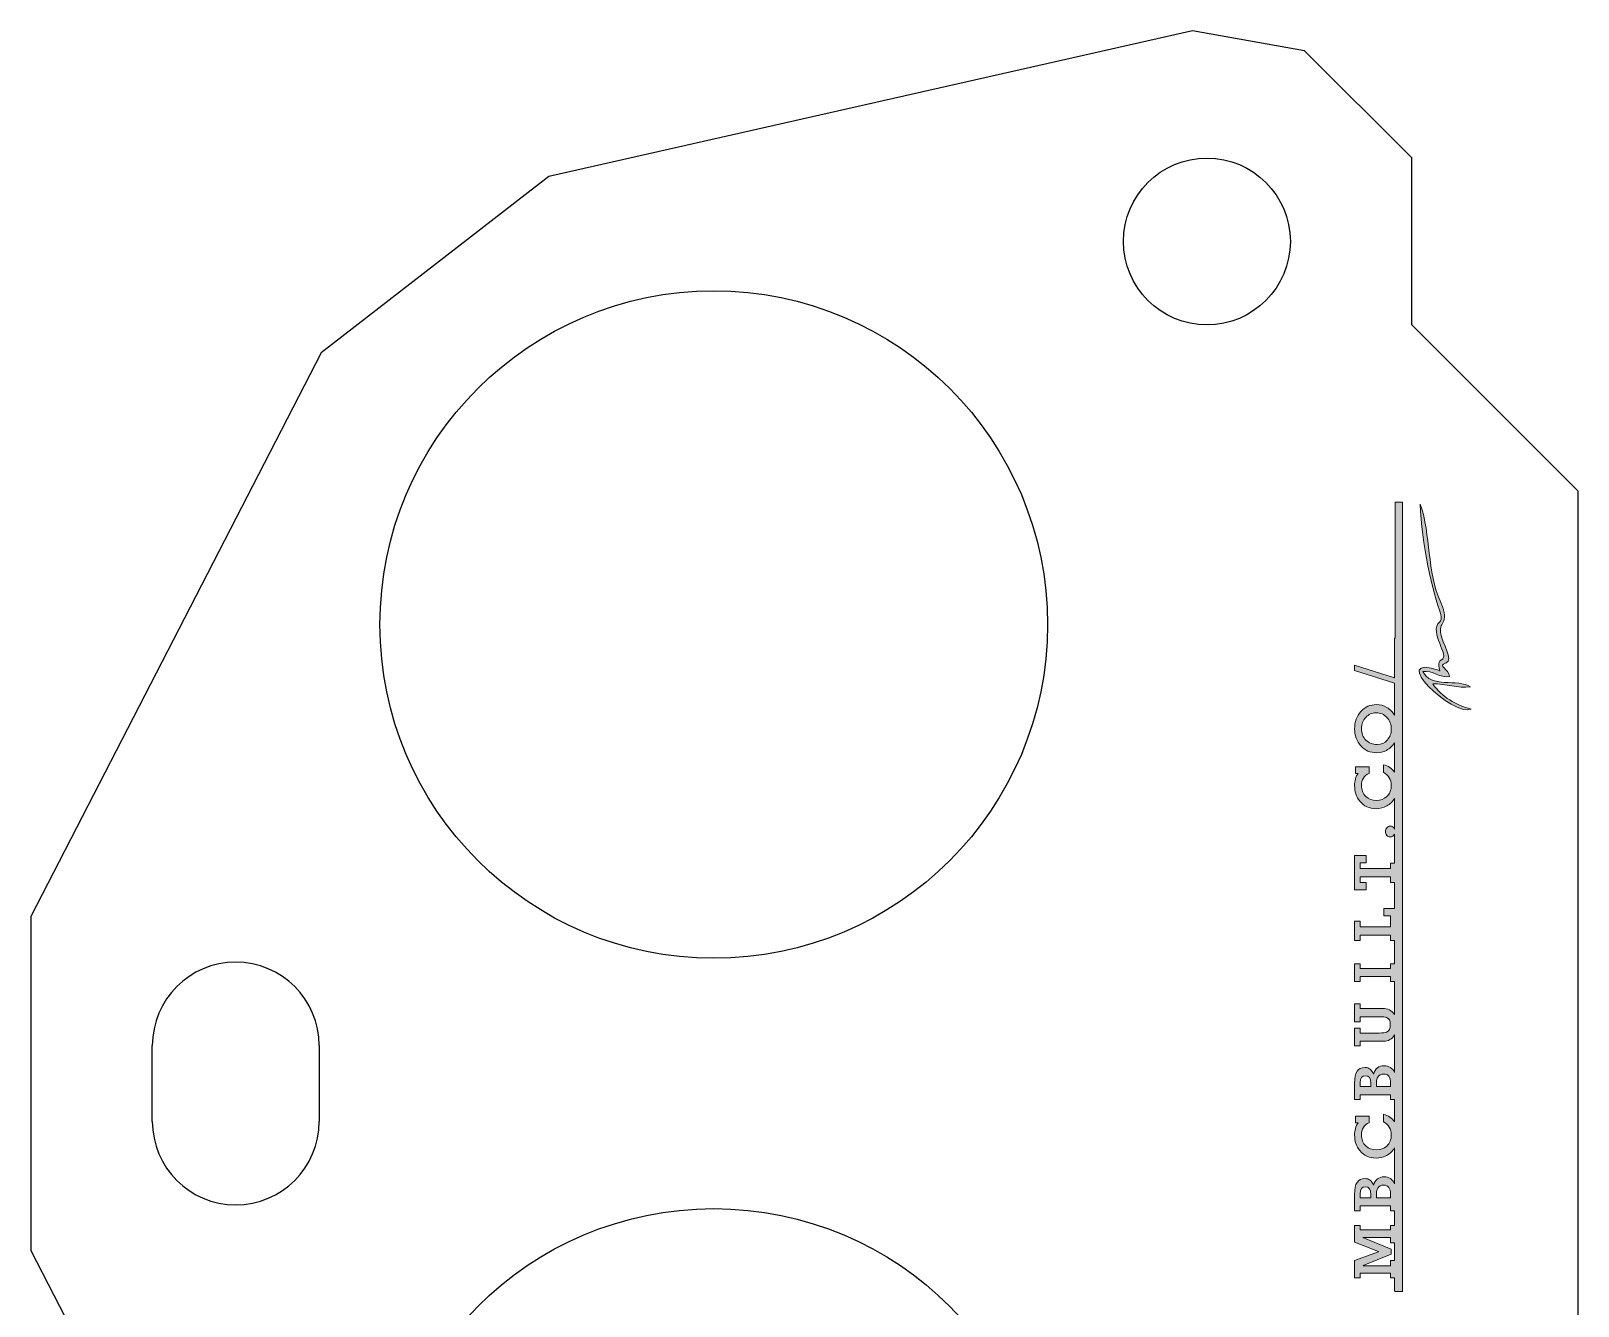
# Model space of a CAD drawing. Extents: x 1.03 to 5.04, y 10.78 to 16.24.
# Drawn here: x 1.025 to 5.039, y 12.935 to 16.244 of the extents above; entities that cross this region are included whole.
import ezdxf

# ---------------------------------------------------------------- set-up
doc = ezdxf.new("R2010")
doc.units = 0
doc.header["$LTSCALE"] = 1.21
doc.header["$MEASUREMENT"] = 0
doc.layers.add('02___PRT_ALL_AXES', color=7, linetype='CONTINUOUS')
doc.layers.add('Layer 1', color=7, linetype='CONTINUOUS', lineweight=0)

msp = doc.modelspace()

# ---------------------------------------------------------------- hatches: boundary and pattern name
at = {"layer": 'Layer 1', "true_color": 0x000000, "transparency": 33554687}
h = msp.add_hatch(color=18, dxfattribs=at)
h.dxf.hatch_style = 2
edge = h.paths.add_edge_path()
edge.add_spline(control_points=[(4.4813, 13.0398), (4.4813, 13.0398), (4.4813, 13.0401), (4.4813, 13.0401), (4.4813, 13.0401), (4.5543, 13.07), (4.5543, 13.07), (4.5543, 13.07), (4.5543, 13.0832), (4.5543, 13.0832), (4.5543, 13.0832), (4.4811, 13.1127), (4.4811, 13.1127), (4.4811, 13.1127), (4.4811, 13.1131), (4.4811, 13.1131), (4.4811, 13.1131), (4.5529, 13.1131), (4.5529, 13.1131), (4.5529, 13.1131), (4.5529, 13.0996), (4.5529, 13.0996), (4.5529, 13.0996), (4.5631, 13.0996), (4.5631, 13.0996), (4.5631, 13.0996), (4.5631, 13.0531), (4.5631, 13.0531), (4.5631, 13.0531), (4.5529, 13.0531), (4.5529, 13.0531), (4.5529, 13.0531), (4.5529, 13.0398), (4.5529, 13.0398), (4.5529, 13.0398), (4.4813, 13.0398), (4.4813, 13.0398)], knot_values=[0, 0, 0, 0, 1, 1, 1, 2, 2, 2, 3, 3, 3, 4, 4, 4, 5, 5, 5, 6, 6, 6, 7, 7, 7, 8, 8, 8, 9, 9, 9, 10, 10, 10, 11, 11, 11, 12, 12, 12, 12], degree=3, periodic=0)
edge = h.paths.add_edge_path()
edge.add_spline(control_points=[(4.5163, 13.2164), (4.5163, 13.2164), (4.5163, 13.229), (4.5163, 13.229), (4.5163, 13.2332), (4.5173, 13.2371), (4.5194, 13.2407), (4.5226, 13.2462), (4.5278, 13.249), (4.5349, 13.249), (4.5469, 13.249), (4.5529, 13.2411), (4.5529, 13.2253), (4.5529, 13.2253), (4.5529, 13.2164), (4.5529, 13.2164), (4.5529, 13.2164), (4.5163, 13.2164), (4.5163, 13.2164)], knot_values=[0, 0, 0, 0, 1, 1, 1, 2, 2, 2, 3, 3, 3, 4, 4, 4, 5, 5, 5, 6, 6, 6, 6], degree=3, periodic=0)
edge = h.paths.add_edge_path()
edge.add_spline(control_points=[(4.4737, 13.2164), (4.4737, 13.2164), (4.4737, 13.2268), (4.4737, 13.2268), (4.4737, 13.2386), (4.4782, 13.2446), (4.4871, 13.2446), (4.4967, 13.2446), (4.5016, 13.238), (4.5016, 13.225), (4.5016, 13.225), (4.5016, 13.2164), (4.5016, 13.2164), (4.5016, 13.2164), (4.4737, 13.2164), (4.4737, 13.2164)], knot_values=[0, 0, 0, 0, 1, 1, 1, 2, 2, 2, 3, 3, 3, 4, 4, 4, 5, 5, 5, 5], degree=3, periodic=0)
edge = h.paths.add_edge_path()
edge.add_spline(control_points=[(4.5163, 13.5047), (4.5163, 13.5047), (4.5163, 13.5173), (4.5163, 13.5173), (4.5163, 13.5216), (4.5173, 13.5255), (4.5194, 13.5291), (4.5226, 13.5346), (4.5278, 13.5373), (4.5349, 13.5373), (4.5469, 13.5373), (4.5529, 13.5294), (4.5529, 13.5136), (4.5529, 13.5136), (4.5529, 13.5047), (4.5529, 13.5047), (4.5529, 13.5047), (4.5163, 13.5047), (4.5163, 13.5047)], knot_values=[0, 0, 0, 0, 1, 1, 1, 2, 2, 2, 3, 3, 3, 4, 4, 4, 5, 5, 5, 6, 6, 6, 6], degree=3, periodic=0)
edge = h.paths.add_edge_path()
edge.add_spline(control_points=[(4.4737, 13.5047), (4.4737, 13.5047), (4.4737, 13.5151), (4.4737, 13.5151), (4.4737, 13.527), (4.4782, 13.5329), (4.4871, 13.5329), (4.4967, 13.5329), (4.5016, 13.5264), (4.5016, 13.5133), (4.5016, 13.5133), (4.5016, 13.5047), (4.5016, 13.5047), (4.5016, 13.5047), (4.4737, 13.5047), (4.4737, 13.5047)], knot_values=[0, 0, 0, 0, 1, 1, 1, 2, 2, 2, 3, 3, 3, 4, 4, 4, 5, 5, 5, 5], degree=3, periodic=0)
edge = h.paths.add_edge_path()
edge.add_spline(control_points=[(4.5182, 14.3923), (4.5064, 14.3923), (4.4967, 14.3961), (4.4889, 14.4036), (4.4812, 14.4111), (4.4773, 14.4213), (4.4773, 14.4341), (4.4773, 14.4455), (4.481, 14.455), (4.4884, 14.4628), (4.4958, 14.4706), (4.5048, 14.4746), (4.5154, 14.4746), (4.5265, 14.4746), (4.5359, 14.4706), (4.5434, 14.4626), (4.5509, 14.4545), (4.5546, 14.4444), (4.5546, 14.4322), (4.5546, 14.4211), (4.5511, 14.4117), (4.544, 14.4039), (4.537, 14.3962), (4.5284, 14.3923), (4.5182, 14.3923)], knot_values=[0, 0, 0, 0, 1, 1, 1, 2, 2, 2, 3, 3, 3, 4, 4, 4, 5, 5, 5, 6, 6, 6, 7, 7, 7, 8, 8, 8, 8], degree=3, periodic=0)
edge = h.paths.add_edge_path()
edge.add_spline(control_points=[(4.5648, 14.6684), (4.5648, 14.6684), (4.5631, 14.6684), (4.5631, 14.6684), (4.5631, 14.6684), (4.5631, 14.5655), (4.5631, 14.5655), (4.5631, 14.5655), (4.4594, 14.5981), (4.4594, 14.5981), (4.4594, 14.5981), (4.4594, 14.5846), (4.4594, 14.5846), (4.4594, 14.5846), (4.5631, 14.552), (4.5631, 14.552), (4.5631, 14.552), (4.5631, 14.536), (4.5631, 14.536), (4.5631, 14.536), (4.5631, 14.4682), (4.5631, 14.4682), (4.558, 14.4767), (4.5514, 14.4834), (4.5431, 14.4885), (4.5349, 14.4935), (4.5259, 14.496), (4.5161, 14.496), (4.5003, 14.496), (4.4869, 14.49), (4.4759, 14.478), (4.4649, 14.466), (4.4594, 14.4511), (4.4594, 14.4334), (4.4594, 14.4156), (4.4649, 14.4007), (4.4759, 14.3888), (4.4869, 14.3769), (4.5003, 14.371), (4.5161, 14.371), (4.5252, 14.371), (4.5338, 14.3731), (4.5419, 14.3772), (4.5508, 14.3818), (4.5578, 14.3884), (4.5631, 14.3969), (4.5631, 14.3969), (4.5631, 14.3859), (4.5631, 14.3859), (4.5631, 14.3859), (4.5631, 14.3308), (4.5631, 14.3308), (4.5631, 14.3308), (4.5631, 14.3203), (4.5631, 14.3203), (4.5565, 14.3301), (4.5468, 14.3367), (4.5342, 14.34), (4.5342, 14.34), (4.5342, 14.3203), (4.5342, 14.3203), (4.5478, 14.3128), (4.5546, 14.3015), (4.5546, 14.2864), (4.5546, 14.2742), (4.5508, 14.2645), (4.5431, 14.2573), (4.5359, 14.2506), (4.5268, 14.2473), (4.516, 14.2473), (4.5051, 14.2473), (4.4961, 14.2507), (4.4888, 14.2575), (4.4811, 14.2648), (4.4773, 14.2744), (4.4773, 14.2864), (4.4773, 14.2931), (4.479, 14.2994), (4.4823, 14.3052), (4.486, 14.3117), (4.4908, 14.3158), (4.4968, 14.3173), (4.4968, 14.3173), (4.4968, 14.3347), (4.4968, 14.3347), (4.4968, 14.3347), (4.4619, 14.3347), (4.4619, 14.3347), (4.4619, 14.3347), (4.4619, 14.3173), (4.4619, 14.3173), (4.4619, 14.3173), (4.4687, 14.3173), (4.4687, 14.3173), (4.4657, 14.314), (4.4634, 14.3091), (4.4616, 14.3027), (4.4601, 14.2971), (4.4594, 14.2917), (4.4594, 14.2862), (4.4594, 14.2704), (4.4639, 14.2568), (4.473, 14.2453), (4.4835, 14.2324), (4.4976, 14.2259), (4.5154, 14.2259), (4.5253, 14.2259), (4.5345, 14.2283), (4.5429, 14.233), (4.5512, 14.2376), (4.5579, 14.2441), (4.5631, 14.2524), (4.5631, 14.2524), (4.5631, 14.1807), (4.5631, 14.1807), (4.5631, 14.1807), (4.5631, 14.173), (4.5631, 14.173), (4.5607, 14.1781), (4.557, 14.1806), (4.552, 14.1806), (4.5484, 14.1806), (4.5454, 14.1792), (4.5429, 14.1764), (4.5405, 14.1737), (4.5392, 14.1704), (4.5392, 14.1665), (4.5392, 14.1626), (4.5405, 14.1594), (4.5429, 14.1566), (4.5454, 14.1539), (4.5484, 14.1526), (4.552, 14.1526), (4.557, 14.1526), (4.5607, 14.1551), (4.5631, 14.1601), (4.5631, 14.1601), (4.5631, 14.1071), (4.5631, 14.1071), (4.5631, 14.1071), (4.5631, 14.0847), (4.5631, 14.0847), (4.5631, 14.0847), (4.5529, 14.0847), (4.5529, 14.0847), (4.5529, 14.0847), (4.5529, 14.0703), (4.5529, 14.0703), (4.5529, 14.0703), (4.4742, 14.0703), (4.4742, 14.0703), (4.4742, 14.0703), (4.4742, 14.0854), (4.4742, 14.0854), (4.4742, 14.0854), (4.4897, 14.0854), (4.4897, 14.0854), (4.4897, 14.0854), (4.4897, 14.1044), (4.4897, 14.1044), (4.4897, 14.1044), (4.4594, 14.1044), (4.4594, 14.1044), (4.4594, 14.1044), (4.4594, 14.0149), (4.4594, 14.0149), (4.4594, 14.0149), (4.4897, 14.0149), (4.4897, 14.0149), (4.4897, 14.0149), (4.4897, 14.0339), (4.4897, 14.0339), (4.4897, 14.0339), (4.4742, 14.0339), (4.4742, 14.0339), (4.4742, 14.0339), (4.4742, 14.0488), (4.4742, 14.0488), (4.4742, 14.0488), (4.5529, 14.0488), (4.5529, 14.0488), (4.5529, 14.0488), (4.5529, 14.0345), (4.5529, 14.0345), (4.5529, 14.0345), (4.5631, 14.0345), (4.5631, 14.0345), (4.5631, 14.0345), (4.5631, 14.028), (4.5631, 14.028), (4.5631, 14.028), (4.5631, 13.9665), (4.5631, 13.9665), (4.5631, 13.9665), (4.5355, 13.9665), (4.5355, 13.9665), (4.5355, 13.9665), (4.5355, 13.9475), (4.5355, 13.9475), (4.5355, 13.9475), (4.5529, 13.9475), (4.5529, 13.9475), (4.5529, 13.9475), (4.5529, 13.919), (4.5529, 13.919), (4.5529, 13.919), (4.4742, 13.919), (4.4742, 13.919), (4.4742, 13.919), (4.4742, 13.9336), (4.4742, 13.9336), (4.4742, 13.9336), (4.4594, 13.9336), (4.4594, 13.9336), (4.4594, 13.9336), (4.4594, 13.8842), (4.4594, 13.8842), (4.4594, 13.8842), (4.4742, 13.8842), (4.4742, 13.8842), (4.4742, 13.8842), (4.4742, 13.8977), (4.4742, 13.8977), (4.4742, 13.8977), (4.5529, 13.8977), (4.5529, 13.8977), (4.5529, 13.8977), (4.5529, 13.8842), (4.5529, 13.8842), (4.5529, 13.8842), (4.5631, 13.8842), (4.5631, 13.8842), (4.5631, 13.8842), (4.5631, 13.8236), (4.5631, 13.8236), (4.5631, 13.8236), (4.5529, 13.8236), (4.5529, 13.8236), (4.5529, 13.8236), (4.5529, 13.8115), (4.5529, 13.8115), (4.5529, 13.8115), (4.4742, 13.8115), (4.4742, 13.8115), (4.4742, 13.8115), (4.4742, 13.8236), (4.4742, 13.8236), (4.4742, 13.8236), (4.4594, 13.8236), (4.4594, 13.8236), (4.4594, 13.8236), (4.4594, 13.7775), (4.4594, 13.7775), (4.4594, 13.7775), (4.4742, 13.7775), (4.4742, 13.7775), (4.4742, 13.7775), (4.4742, 13.79), (4.4742, 13.79), (4.4742, 13.79), (4.5529, 13.79), (4.5529, 13.79), (4.5529, 13.79), (4.5529, 13.7775), (4.5529, 13.7775), (4.5529, 13.7775), (4.5631, 13.7775), (4.5631, 13.7775), (4.5631, 13.7775), (4.5631, 13.7675), (4.5631, 13.7675), (4.5631, 13.7675), (4.5631, 13.7123), (4.5631, 13.7123), (4.5631, 13.7123), (4.5631, 13.6916), (4.5631, 13.6916), (4.5563, 13.7022), (4.5457, 13.7075), (4.5315, 13.7075), (4.5315, 13.7075), (4.4742, 13.7075), (4.4742, 13.7075), (4.4742, 13.7075), (4.4742, 13.7193), (4.4742, 13.7193), (4.4742, 13.7193), (4.4594, 13.7193), (4.4594, 13.7193), (4.4594, 13.7193), (4.4594, 13.6731), (4.4594, 13.6731), (4.4594, 13.6731), (4.4742, 13.6731), (4.4742, 13.6731), (4.4742, 13.6731), (4.4742, 13.686), (4.4742, 13.686), (4.4742, 13.686), (4.5234, 13.686), (4.5234, 13.686), (4.5333, 13.686), (4.5397, 13.6854), (4.5425, 13.6843), (4.5489, 13.6818), (4.5521, 13.6756), (4.5521, 13.666), (4.5521, 13.6554), (4.5489, 13.6487), (4.5425, 13.6458), (4.5396, 13.6444), (4.5332, 13.6437), (4.5234, 13.6437), (4.5234, 13.6437), (4.4742, 13.6437), (4.4742, 13.6437), (4.4742, 13.6437), (4.4742, 13.6566), (4.4742, 13.6566), (4.4742, 13.6566), (4.4594, 13.6566), (4.4594, 13.6566), (4.4594, 13.6566), (4.4594, 13.6104), (4.4594, 13.6104), (4.4594, 13.6104), (4.4742, 13.6104), (4.4742, 13.6104), (4.4742, 13.6104), (4.4742, 13.6224), (4.4742, 13.6224), (4.4742, 13.6224), (4.5339, 13.6224), (4.5339, 13.6224), (4.5467, 13.6224), (4.5565, 13.6279), (4.5631, 13.6388), (4.5631, 13.6388), (4.5631, 13.6174), (4.5631, 13.6174), (4.5631, 13.6174), (4.5631, 13.5622), (4.5631, 13.5622), (4.5631, 13.5622), (4.5631, 13.5411), (4.5631, 13.5411), (4.5577, 13.5529), (4.5486, 13.5588), (4.5355, 13.5588), (4.5226, 13.5588), (4.5135, 13.5516), (4.5083, 13.5372), (4.5037, 13.5487), (4.4965, 13.5544), (4.4865, 13.5544), (4.4769, 13.5544), (4.47, 13.5511), (4.4657, 13.5445), (4.4615, 13.5378), (4.4594, 13.5274), (4.4594, 13.5132), (4.4594, 13.5132), (4.4594, 13.4708), (4.4594, 13.4708), (4.4594, 13.4708), (4.4737, 13.4708), (4.4737, 13.4708), (4.4737, 13.4708), (4.4737, 13.4833), (4.4737, 13.4833), (4.4737, 13.4833), (4.5529, 13.4833), (4.5529, 13.4833), (4.5529, 13.4833), (4.5529, 13.4708), (4.5529, 13.4708), (4.5529, 13.4708), (4.5631, 13.4708), (4.5631, 13.4708), (4.5631, 13.4708), (4.5631, 13.4135), (4.5631, 13.4135), (4.5565, 13.4233), (4.5468, 13.4298), (4.5342, 13.4332), (4.5342, 13.4332), (4.5342, 13.4135), (4.5342, 13.4135), (4.5478, 13.406), (4.5546, 13.3947), (4.5546, 13.3795), (4.5546, 13.3674), (4.5508, 13.3577), (4.5431, 13.3505), (4.5359, 13.3438), (4.5268, 13.3404), (4.516, 13.3404), (4.5051, 13.3404), (4.4961, 13.3438), (4.4888, 13.3506), (4.4811, 13.358), (4.4773, 13.3676), (4.4773, 13.3795), (4.4773, 13.3863), (4.479, 13.3925), (4.4823, 13.3984), (4.486, 13.4049), (4.4908, 13.4089), (4.4968, 13.4105), (4.4968, 13.4105), (4.4968, 13.4278), (4.4968, 13.4278), (4.4968, 13.4278), (4.4619, 13.4278), (4.4619, 13.4278), (4.4619, 13.4278), (4.4619, 13.4105), (4.4619, 13.4105), (4.4619, 13.4105), (4.4687, 13.4105), (4.4687, 13.4105), (4.4657, 13.4071), (4.4634, 13.4023), (4.4616, 13.3958), (4.4601, 13.3903), (4.4594, 13.3848), (4.4594, 13.3794), (4.4594, 13.3636), (4.4639, 13.35), (4.473, 13.3385), (4.4835, 13.3256), (4.4976, 13.3191), (4.5154, 13.3191), (4.5253, 13.3191), (4.5345, 13.3214), (4.5429, 13.3261), (4.5512, 13.3308), (4.5579, 13.3373), (4.5631, 13.3456), (4.5631, 13.3456), (4.5631, 13.329), (4.5631, 13.329), (4.5631, 13.329), (4.5631, 13.2739), (4.5631, 13.2739), (4.5631, 13.2739), (4.5631, 13.2527), (4.5631, 13.2527), (4.5577, 13.2646), (4.5486, 13.2705), (4.5355, 13.2705), (4.5226, 13.2705), (4.5135, 13.2633), (4.5083, 13.2489), (4.5037, 13.2603), (4.4965, 13.266), (4.4865, 13.266), (4.4769, 13.266), (4.47, 13.2627), (4.4657, 13.2561), (4.4615, 13.2495), (4.4594, 13.2391), (4.4594, 13.2248), (4.4594, 13.2248), (4.4594, 13.1825), (4.4594, 13.1825), (4.4594, 13.1825), (4.4737, 13.1825), (4.4737, 13.1825), (4.4737, 13.1825), (4.4737, 13.1949), (4.4737, 13.1949), (4.4737, 13.1949), (4.5529, 13.1949), (4.5529, 13.1949), (4.5529, 13.1949), (4.5529, 13.1825), (4.5529, 13.1825), (4.5529, 13.1825), (4.5631, 13.1825), (4.5631, 13.1825), (4.5631, 13.1825), (4.5631, 13.1789), (4.5631, 13.1789), (4.5631, 13.1789), (4.5631, 13.1445), (4.5631, 13.1445), (4.5631, 13.1445), (4.5529, 13.1445), (4.5529, 13.1445), (4.5529, 13.1445), (4.5529, 13.1328), (4.5529, 13.1328), (4.5529, 13.1328), (4.4742, 13.1328), (4.4742, 13.1328), (4.4742, 13.1328), (4.4742, 13.1445), (4.4742, 13.1445), (4.4742, 13.1445), (4.4594, 13.1445), (4.4594, 13.1445), (4.4594, 13.1445), (4.4594, 13.1013), (4.4594, 13.1013), (4.4594, 13.1013), (4.5214, 13.0765), (4.5214, 13.0765), (4.5214, 13.0765), (4.5214, 13.0762), (4.5214, 13.0762), (4.5214, 13.0762), (4.4594, 13.0531), (4.4594, 13.0531), (4.4594, 13.0531), (4.4594, 13.0082), (4.4594, 13.0082), (4.4594, 13.0082), (4.4742, 13.0082), (4.4742, 13.0082), (4.4742, 13.0082), (4.4742, 13.0201), (4.4742, 13.0201), (4.4742, 13.0201), (4.5529, 13.0201), (4.5529, 13.0201), (4.5529, 13.0201), (4.5529, 13.0082), (4.5529, 13.0082), (4.5529, 13.0082), (4.5631, 13.0082), (4.5631, 13.0082), (4.5631, 13.0082), (4.5631, 12.9737), (4.5631, 12.9737), (4.5631, 12.9737), (4.5648, 12.9737), (4.5648, 12.9737), (4.5648, 12.9737), (4.5648, 12.9729), (4.5648, 12.9729), (4.5648, 12.9729), (4.584, 12.9729), (4.584, 12.9729), (4.584, 12.9729), (4.584, 15.0215), (4.584, 15.0215), (4.584, 15.0215), (4.5648, 15.0215), (4.5648, 15.0215), (4.5648, 15.0215), (4.5648, 14.6684), (4.5648, 14.6684)], knot_values=[0, 0, 0, 0, 1, 1, 1, 2, 2, 2, 3, 3, 3, 4, 4, 4, 5, 5, 5, 6, 6, 6, 7, 7, 7, 8, 8, 8, 9, 9, 9, 10, 10, 10, 11, 11, 11, 12, 12, 12, 13, 13, 13, 14, 14, 14, 15, 15, 15, 16, 16, 16, 17, 17, 17, 18, 18, 18, 19, 19, 19, 20, 20, 20, 21, 21, 21, 22, 22, 22, 23, 23, 23, 24, 24, 24, 25, 25, 25, 26, 26, 26, 27, 27, 27, 28, 28, 28, 29, 29, 29, 30, 30, 30, 31, 31, 31, 32, 32, 32, 33, 33, 33, 34, 34, 34, 35, 35, 35, 36, 36, 36, 37, 37, 37, 38, 38, 38, 39, 39, 39, 40, 40, 40, 41, 41, 41, 42, 42, 42, 43, 43, 43, 44, 44, 44, 45, 45, 45, 46, 46, 46, 47, 47, 47, 48, 48, 48, 49, 49, 49, 50, 50, 50, 51, 51, 51, 52, 52, 52, 53, 53, 53, 54, 54, 54, 55, 55, 55, 56, 56, 56, 57, 57, 57, 58, 58, 58, 59, 59, 59, 60, 60, 60, 61, 61, 61, 62, 62, 62, 63, 63, 63, 64, 64, 64, 65, 65, 65, 66, 66, 66, 67, 67, 67, 68, 68, 68, 69, 69, 69, 70, 70, 70, 71, 71, 71, 72, 72, 72, 73, 73, 73, 74, 74, 74, 75, 75, 75, 76, 76, 76, 77, 77, 77, 78, 78, 78, 79, 79, 79, 80, 80, 80, 81, 81, 81, 82, 82, 82, 83, 83, 83, 84, 84, 84, 85, 85, 85, 86, 86, 86, 87, 87, 87, 88, 88, 88, 89, 89, 89, 90, 90, 90, 91, 91, 91, 92, 92, 92, 93, 93, 93, 94, 94, 94, 95, 95, 95, 96, 96, 96, 97, 97, 97, 98, 98, 98, 99, 99, 99, 100, 100, 100, 101, 101, 101, 102, 102, 102, 103, 103, 103, 104, 104, 104, 105, 105, 105, 106, 106, 106, 107, 107, 107, 108, 108, 108, 109, 109, 109, 110, 110, 110, 111, 111, 111, 112, 112, 112, 113, 113, 113, 114, 114, 114, 115, 115, 115, 116, 116, 116, 117, 117, 117, 118, 118, 118, 119, 119, 119, 120, 120, 120, 121, 121, 121, 122, 122, 122, 123, 123, 123, 124, 124, 124, 125, 125, 125, 126, 126, 126, 127, 127, 127, 128, 128, 128, 129, 129, 129, 130, 130, 130, 131, 131, 131, 132, 132, 132, 133, 133, 133, 134, 134, 134, 135, 135, 135, 136, 136, 136, 137, 137, 137, 138, 138, 138, 139, 139, 139, 140, 140, 140, 141, 141, 141, 142, 142, 142, 143, 143, 143, 144, 144, 144, 145, 145, 145, 146, 146, 146, 147, 147, 147, 148, 148, 148, 149, 149, 149, 150, 150, 150, 151, 151, 151, 152, 152, 152, 153, 153, 153, 154, 154, 154, 155, 155, 155, 156, 156, 156, 157, 157, 157, 158, 158, 158, 159, 159, 159, 160, 160, 160, 161, 161, 161, 162, 162, 162, 163, 163, 163, 164, 164, 164, 165, 165, 165, 166, 166, 166, 167, 167, 167, 168, 168, 168, 169, 169, 169, 170, 170, 170, 171, 171, 171, 172, 172, 172, 173, 173, 173, 174, 174, 174, 175, 175, 175, 176, 176, 176, 177, 177, 177, 178, 178, 178, 179, 179, 179, 180, 180, 180, 181, 181, 181, 182, 182, 182, 183, 183, 183, 184, 184, 184, 184], degree=3, periodic=0)
h = msp.add_hatch(color=18, dxfattribs=at)
h.dxf.hatch_style = 2
edge = h.paths.add_edge_path()
edge.add_spline(control_points=[(4.6808, 14.5846), (4.539, 14.6312), (4.7165, 14.4614), (4.7621, 14.4844), (4.7227, 14.4941), (4.6858, 14.5159), (4.6624, 14.5495), (4.6952, 14.551), (4.7281, 14.5374), (4.7605, 14.5422), (4.7265, 14.5635), (4.6556, 14.538), (4.6365, 14.5822), (4.661, 14.5851), (4.6818, 14.5642), (4.7059, 14.5692), (4.7041, 14.5896), (4.672, 14.5954), (4.6972, 14.6043), (4.7166, 14.6111), (4.6861, 14.6565), (4.6836, 14.6788), (4.6745, 14.7098), (4.7079, 14.7038), (4.6832, 14.7606), (4.646, 14.8417), (4.658, 14.9354), (4.6298, 15.0164), (4.6328, 14.9163), (4.662, 14.7841), (4.6834, 14.7296), (4.6857, 14.7201), (4.6827, 14.7138), (4.6803, 14.7109), (4.6497, 14.6834), (4.7094, 14.6206), (4.6847, 14.6125), (4.6713, 14.608), (4.6808, 14.583), (4.681, 14.5826), (4.681, 14.5826), (4.6808, 14.5846), (4.6808, 14.5846)], knot_values=[0, 0, 0, 0, 1, 1, 1, 2, 2, 2, 3, 3, 3, 4, 4, 4, 5, 5, 5, 6, 6, 6, 7, 7, 7, 8, 8, 8, 9, 9, 9, 10, 10, 10, 11, 11, 11, 12, 12, 12, 13, 13, 13, 14, 14, 14, 14], degree=3, periodic=0)

# ---------------------------------------------------------------- linework, layer by layer
at = {"layer": '02___PRT_ALL_AXES', "color": 7, "linetype": 'Continuous'}
for p, q in [((4.0385, 16.2441), (2.3692, 15.8665)), ((4.3293, 16.1929), (4.0385, 16.2441)), ((4.6077, 15.9145), (4.3293, 16.1929)), ((4.6077, 15.4813), (4.6077, 15.9145)), ((2.3692, 15.8665), (1.7778, 15.4085)), ((5.0392, 15.0498), (4.6077, 15.4813)), ((1.7778, 15.4085), (1.025, 13.9458)), ((5.0392, 11.9757), (5.0392, 15.0498)), ((1.025, 13.9458), (1.025, 13.0797)), ((1.34, 13.4143), (1.34, 13.6112)), ((1.7731, 13.6112), (1.7731, 13.4143)), ((1.025, 13.0797), (1.7778, 11.617))]:
    msp.add_line(p, q, dxfattribs=at)
for centre, radius in [((4.0762, 15.6978), 0.2165), ((2.7967, 14.7037), 0.8661), ((2.7967, 12.3218), 0.8661)]:
    msp.add_circle(centre, radius, dxfattribs=at)
for centre, start, end in [((1.5565, 13.6112), 0, 180), ((1.5565, 13.4143), 180, 360)]:
    msp.add_arc(centre, 0.2165, start, end, dxfattribs=at)
at = {"layer": 'Layer 1'}
for points, knots in [([(4.5648, 14.6684), (4.5648, 14.6684), (4.5631, 14.6684), (4.5631, 14.6684), (4.5631, 14.6684), (4.5631, 14.5655), (4.5631, 14.5655), (4.5631, 14.5655), (4.4594, 14.5981), (4.4594, 14.5981), (4.4594, 14.5981), (4.4594, 14.5846), (4.4594, 14.5846), (4.4594, 14.5846), (4.5631, 14.552), (4.5631, 14.552), (4.5631, 14.552), (4.5631, 14.536), (4.5631, 14.536), (4.5631, 14.536), (4.5631, 14.4682), (4.5631, 14.4682), (4.558, 14.4767), (4.5514, 14.4834), (4.5431, 14.4885), (4.5349, 14.4935), (4.5259, 14.496), (4.5161, 14.496), (4.5003, 14.496), (4.4869, 14.49), (4.4759, 14.478), (4.4649, 14.466), (4.4594, 14.4511), (4.4594, 14.4334), (4.4594, 14.4156), (4.4649, 14.4007), (4.4759, 14.3888), (4.4869, 14.3769), (4.5003, 14.371), (4.5161, 14.371), (4.5252, 14.371), (4.5338, 14.3731), (4.5419, 14.3772), (4.5508, 14.3818), (4.5578, 14.3884), (4.5631, 14.3969), (4.5631, 14.3969), (4.5631, 14.3859), (4.5631, 14.3859), (4.5631, 14.3859), (4.5631, 14.3308), (4.5631, 14.3308), (4.5631, 14.3308), (4.5631, 14.3203), (4.5631, 14.3203), (4.5565, 14.3301), (4.5468, 14.3367), (4.5342, 14.34), (4.5342, 14.34), (4.5342, 14.3203), (4.5342, 14.3203), (4.5478, 14.3128), (4.5546, 14.3015), (4.5546, 14.2864), (4.5546, 14.2742), (4.5508, 14.2645), (4.5431, 14.2573), (4.5359, 14.2506), (4.5268, 14.2473), (4.516, 14.2473), (4.5051, 14.2473), (4.4961, 14.2507), (4.4888, 14.2575), (4.4811, 14.2648), (4.4773, 14.2744), (4.4773, 14.2864), (4.4773, 14.2931), (4.479, 14.2994), (4.4823, 14.3052), (4.486, 14.3117), (4.4908, 14.3158), (4.4968, 14.3173), (4.4968, 14.3173), (4.4968, 14.3347), (4.4968, 14.3347), (4.4968, 14.3347), (4.4619, 14.3347), (4.4619, 14.3347), (4.4619, 14.3347), (4.4619, 14.3173), (4.4619, 14.3173), (4.4619, 14.3173), (4.4687, 14.3173), (4.4687, 14.3173), (4.4657, 14.314), (4.4634, 14.3091), (4.4616, 14.3027), (4.4601, 14.2971), (4.4594, 14.2917), (4.4594, 14.2862), (4.4594, 14.2704), (4.4639, 14.2568), (4.473, 14.2453), (4.4835, 14.2324), (4.4976, 14.2259), (4.5154, 14.2259), (4.5253, 14.2259), (4.5345, 14.2283), (4.5429, 14.233), (4.5512, 14.2376), (4.5579, 14.2441), (4.5631, 14.2524), (4.5631, 14.2524), (4.5631, 14.1807), (4.5631, 14.1807), (4.5631, 14.1807), (4.5631, 14.173), (4.5631, 14.173), (4.5607, 14.1781), (4.557, 14.1806), (4.552, 14.1806), (4.5484, 14.1806), (4.5454, 14.1792), (4.5429, 14.1764), (4.5405, 14.1737), (4.5392, 14.1704), (4.5392, 14.1665), (4.5392, 14.1626), (4.5405, 14.1594), (4.5429, 14.1566), (4.5454, 14.1539), (4.5484, 14.1526), (4.552, 14.1526), (4.557, 14.1526), (4.5607, 14.1551), (4.5631, 14.1601), (4.5631, 14.1601), (4.5631, 14.1071), (4.5631, 14.1071), (4.5631, 14.1071), (4.5631, 14.0847), (4.5631, 14.0847), (4.5631, 14.0847), (4.5529, 14.0847), (4.5529, 14.0847), (4.5529, 14.0847), (4.5529, 14.0703), (4.5529, 14.0703), (4.5529, 14.0703), (4.4742, 14.0703), (4.4742, 14.0703), (4.4742, 14.0703), (4.4742, 14.0854), (4.4742, 14.0854), (4.4742, 14.0854), (4.4897, 14.0854), (4.4897, 14.0854), (4.4897, 14.0854), (4.4897, 14.1044), (4.4897, 14.1044), (4.4897, 14.1044), (4.4594, 14.1044), (4.4594, 14.1044), (4.4594, 14.1044), (4.4594, 14.0149), (4.4594, 14.0149), (4.4594, 14.0149), (4.4897, 14.0149), (4.4897, 14.0149), (4.4897, 14.0149), (4.4897, 14.0339), (4.4897, 14.0339), (4.4897, 14.0339), (4.4742, 14.0339), (4.4742, 14.0339), (4.4742, 14.0339), (4.4742, 14.0488), (4.4742, 14.0488), (4.4742, 14.0488), (4.5529, 14.0488), (4.5529, 14.0488), (4.5529, 14.0488), (4.5529, 14.0345), (4.5529, 14.0345), (4.5529, 14.0345), (4.5631, 14.0345), (4.5631, 14.0345), (4.5631, 14.0345), (4.5631, 14.028), (4.5631, 14.028), (4.5631, 14.028), (4.5631, 13.9665), (4.5631, 13.9665), (4.5631, 13.9665), (4.5355, 13.9665), (4.5355, 13.9665), (4.5355, 13.9665), (4.5355, 13.9475), (4.5355, 13.9475), (4.5355, 13.9475), (4.5529, 13.9475), (4.5529, 13.9475), (4.5529, 13.9475), (4.5529, 13.919), (4.5529, 13.919), (4.5529, 13.919), (4.4742, 13.919), (4.4742, 13.919), (4.4742, 13.919), (4.4742, 13.9336), (4.4742, 13.9336), (4.4742, 13.9336), (4.4594, 13.9336), (4.4594, 13.9336), (4.4594, 13.9336), (4.4594, 13.8842), (4.4594, 13.8842), (4.4594, 13.8842), (4.4742, 13.8842), (4.4742, 13.8842), (4.4742, 13.8842), (4.4742, 13.8977), (4.4742, 13.8977), (4.4742, 13.8977), (4.5529, 13.8977), (4.5529, 13.8977), (4.5529, 13.8977), (4.5529, 13.8842), (4.5529, 13.8842), (4.5529, 13.8842), (4.5631, 13.8842), (4.5631, 13.8842), (4.5631, 13.8842), (4.5631, 13.8236), (4.5631, 13.8236), (4.5631, 13.8236), (4.5529, 13.8236), (4.5529, 13.8236), (4.5529, 13.8236), (4.5529, 13.8115), (4.5529, 13.8115), (4.5529, 13.8115), (4.4742, 13.8115), (4.4742, 13.8115), (4.4742, 13.8115), (4.4742, 13.8236), (4.4742, 13.8236), (4.4742, 13.8236), (4.4594, 13.8236), (4.4594, 13.8236), (4.4594, 13.8236), (4.4594, 13.7775), (4.4594, 13.7775), (4.4594, 13.7775), (4.4742, 13.7775), (4.4742, 13.7775), (4.4742, 13.7775), (4.4742, 13.79), (4.4742, 13.79), (4.4742, 13.79), (4.5529, 13.79), (4.5529, 13.79), (4.5529, 13.79), (4.5529, 13.7775), (4.5529, 13.7775), (4.5529, 13.7775), (4.5631, 13.7775), (4.5631, 13.7775), (4.5631, 13.7775), (4.5631, 13.7675), (4.5631, 13.7675), (4.5631, 13.7675), (4.5631, 13.7123), (4.5631, 13.7123), (4.5631, 13.7123), (4.5631, 13.6916), (4.5631, 13.6916), (4.5563, 13.7022), (4.5457, 13.7075), (4.5315, 13.7075), (4.5315, 13.7075), (4.4742, 13.7075), (4.4742, 13.7075), (4.4742, 13.7075), (4.4742, 13.7193), (4.4742, 13.7193), (4.4742, 13.7193), (4.4594, 13.7193), (4.4594, 13.7193), (4.4594, 13.7193), (4.4594, 13.6731), (4.4594, 13.6731), (4.4594, 13.6731), (4.4742, 13.6731), (4.4742, 13.6731), (4.4742, 13.6731), (4.4742, 13.686), (4.4742, 13.686), (4.4742, 13.686), (4.5234, 13.686), (4.5234, 13.686), (4.5333, 13.686), (4.5397, 13.6854), (4.5425, 13.6843), (4.5489, 13.6818), (4.5521, 13.6756), (4.5521, 13.666), (4.5521, 13.6554), (4.5489, 13.6487), (4.5425, 13.6458), (4.5396, 13.6444), (4.5332, 13.6437), (4.5234, 13.6437), (4.5234, 13.6437), (4.4742, 13.6437), (4.4742, 13.6437), (4.4742, 13.6437), (4.4742, 13.6566), (4.4742, 13.6566), (4.4742, 13.6566), (4.4594, 13.6566), (4.4594, 13.6566), (4.4594, 13.6566), (4.4594, 13.6104), (4.4594, 13.6104), (4.4594, 13.6104), (4.4742, 13.6104), (4.4742, 13.6104), (4.4742, 13.6104), (4.4742, 13.6224), (4.4742, 13.6224), (4.4742, 13.6224), (4.5339, 13.6224), (4.5339, 13.6224), (4.5467, 13.6224), (4.5565, 13.6279), (4.5631, 13.6388), (4.5631, 13.6388), (4.5631, 13.6174), (4.5631, 13.6174), (4.5631, 13.6174), (4.5631, 13.5622), (4.5631, 13.5622), (4.5631, 13.5622), (4.5631, 13.5411), (4.5631, 13.5411), (4.5577, 13.5529), (4.5486, 13.5588), (4.5355, 13.5588), (4.5226, 13.5588), (4.5135, 13.5516), (4.5083, 13.5372), (4.5037, 13.5487), (4.4965, 13.5544), (4.4865, 13.5544), (4.4769, 13.5544), (4.47, 13.5511), (4.4657, 13.5445), (4.4615, 13.5378), (4.4594, 13.5274), (4.4594, 13.5132), (4.4594, 13.5132), (4.4594, 13.4708), (4.4594, 13.4708), (4.4594, 13.4708), (4.4737, 13.4708), (4.4737, 13.4708), (4.4737, 13.4708), (4.4737, 13.4833), (4.4737, 13.4833), (4.4737, 13.4833), (4.5529, 13.4833), (4.5529, 13.4833), (4.5529, 13.4833), (4.5529, 13.4708), (4.5529, 13.4708), (4.5529, 13.4708), (4.5631, 13.4708), (4.5631, 13.4708), (4.5631, 13.4708), (4.5631, 13.4135), (4.5631, 13.4135), (4.5565, 13.4233), (4.5468, 13.4298), (4.5342, 13.4332), (4.5342, 13.4332), (4.5342, 13.4135), (4.5342, 13.4135), (4.5478, 13.406), (4.5546, 13.3947), (4.5546, 13.3795), (4.5546, 13.3674), (4.5508, 13.3577), (4.5431, 13.3505), (4.5359, 13.3438), (4.5268, 13.3404), (4.516, 13.3404), (4.5051, 13.3404), (4.4961, 13.3438), (4.4888, 13.3506), (4.4811, 13.358), (4.4773, 13.3676), (4.4773, 13.3795), (4.4773, 13.3863), (4.479, 13.3925), (4.4823, 13.3984), (4.486, 13.4049), (4.4908, 13.4089), (4.4968, 13.4105), (4.4968, 13.4105), (4.4968, 13.4278), (4.4968, 13.4278), (4.4968, 13.4278), (4.4619, 13.4278), (4.4619, 13.4278), (4.4619, 13.4278), (4.4619, 13.4105), (4.4619, 13.4105), (4.4619, 13.4105), (4.4687, 13.4105), (4.4687, 13.4105), (4.4657, 13.4071), (4.4634, 13.4023), (4.4616, 13.3958), (4.4601, 13.3903), (4.4594, 13.3848), (4.4594, 13.3794), (4.4594, 13.3636), (4.4639, 13.35), (4.473, 13.3385), (4.4835, 13.3256), (4.4976, 13.3191), (4.5154, 13.3191), (4.5253, 13.3191), (4.5345, 13.3214), (4.5429, 13.3261), (4.5512, 13.3308), (4.5579, 13.3373), (4.5631, 13.3456), (4.5631, 13.3456), (4.5631, 13.329), (4.5631, 13.329), (4.5631, 13.329), (4.5631, 13.2739), (4.5631, 13.2739), (4.5631, 13.2739), (4.5631, 13.2527), (4.5631, 13.2527), (4.5577, 13.2646), (4.5486, 13.2705), (4.5355, 13.2705), (4.5226, 13.2705), (4.5135, 13.2633), (4.5083, 13.2489), (4.5037, 13.2603), (4.4965, 13.266), (4.4865, 13.266), (4.4769, 13.266), (4.47, 13.2627), (4.4657, 13.2561), (4.4615, 13.2495), (4.4594, 13.2391), (4.4594, 13.2248), (4.4594, 13.2248), (4.4594, 13.1825), (4.4594, 13.1825), (4.4594, 13.1825), (4.4737, 13.1825), (4.4737, 13.1825), (4.4737, 13.1825), (4.4737, 13.1949), (4.4737, 13.1949), (4.4737, 13.1949), (4.5529, 13.1949), (4.5529, 13.1949), (4.5529, 13.1949), (4.5529, 13.1825), (4.5529, 13.1825), (4.5529, 13.1825), (4.5631, 13.1825), (4.5631, 13.1825), (4.5631, 13.1825), (4.5631, 13.1789), (4.5631, 13.1789), (4.5631, 13.1789), (4.5631, 13.1445), (4.5631, 13.1445), (4.5631, 13.1445), (4.5529, 13.1445), (4.5529, 13.1445), (4.5529, 13.1445), (4.5529, 13.1328), (4.5529, 13.1328), (4.5529, 13.1328), (4.4742, 13.1328), (4.4742, 13.1328), (4.4742, 13.1328), (4.4742, 13.1445), (4.4742, 13.1445), (4.4742, 13.1445), (4.4594, 13.1445), (4.4594, 13.1445), (4.4594, 13.1445), (4.4594, 13.1013), (4.4594, 13.1013), (4.4594, 13.1013), (4.5214, 13.0765), (4.5214, 13.0765), (4.5214, 13.0765), (4.5214, 13.0762), (4.5214, 13.0762), (4.5214, 13.0762), (4.4594, 13.0531), (4.4594, 13.0531), (4.4594, 13.0531), (4.4594, 13.0082), (4.4594, 13.0082), (4.4594, 13.0082), (4.4742, 13.0082), (4.4742, 13.0082), (4.4742, 13.0082), (4.4742, 13.0201), (4.4742, 13.0201), (4.4742, 13.0201), (4.5529, 13.0201), (4.5529, 13.0201), (4.5529, 13.0201), (4.5529, 13.0082), (4.5529, 13.0082), (4.5529, 13.0082), (4.5631, 13.0082), (4.5631, 13.0082), (4.5631, 13.0082), (4.5631, 12.9737), (4.5631, 12.9737), (4.5631, 12.9737), (4.5648, 12.9737), (4.5648, 12.9737), (4.5648, 12.9737), (4.5648, 12.9729), (4.5648, 12.9729), (4.5648, 12.9729), (4.584, 12.9729), (4.584, 12.9729), (4.584, 12.9729), (4.584, 15.0215), (4.584, 15.0215), (4.584, 15.0215), (4.5648, 15.0215), (4.5648, 15.0215), (4.5648, 15.0215), (4.5648, 14.6684), (4.5648, 14.6684)], [0, 0, 0, 0, 1, 1, 1, 2, 2, 2, 3, 3, 3, 4, 4, 4, 5, 5, 5, 6, 6, 6, 7, 7, 7, 8, 8, 8, 9, 9, 9, 10, 10, 10, 11, 11, 11, 12, 12, 12, 13, 13, 13, 14, 14, 14, 15, 15, 15, 16, 16, 16, 17, 17, 17, 18, 18, 18, 19, 19, 19, 20, 20, 20, 21, 21, 21, 22, 22, 22, 23, 23, 23, 24, 24, 24, 25, 25, 25, 26, 26, 26, 27, 27, 27, 28, 28, 28, 29, 29, 29, 30, 30, 30, 31, 31, 31, 32, 32, 32, 33, 33, 33, 34, 34, 34, 35, 35, 35, 36, 36, 36, 37, 37, 37, 38, 38, 38, 39, 39, 39, 40, 40, 40, 41, 41, 41, 42, 42, 42, 43, 43, 43, 44, 44, 44, 45, 45, 45, 46, 46, 46, 47, 47, 47, 48, 48, 48, 49, 49, 49, 50, 50, 50, 51, 51, 51, 52, 52, 52, 53, 53, 53, 54, 54, 54, 55, 55, 55, 56, 56, 56, 57, 57, 57, 58, 58, 58, 59, 59, 59, 60, 60, 60, 61, 61, 61, 62, 62, 62, 63, 63, 63, 64, 64, 64, 65, 65, 65, 66, 66, 66, 67, 67, 67, 68, 68, 68, 69, 69, 69, 70, 70, 70, 71, 71, 71, 72, 72, 72, 73, 73, 73, 74, 74, 74, 75, 75, 75, 76, 76, 76, 77, 77, 77, 78, 78, 78, 79, 79, 79, 80, 80, 80, 81, 81, 81, 82, 82, 82, 83, 83, 83, 84, 84, 84, 85, 85, 85, 86, 86, 86, 87, 87, 87, 88, 88, 88, 89, 89, 89, 90, 90, 90, 91, 91, 91, 92, 92, 92, 93, 93, 93, 94, 94, 94, 95, 95, 95, 96, 96, 96, 97, 97, 97, 98, 98, 98, 99, 99, 99, 100, 100, 100, 101, 101, 101, 102, 102, 102, 103, 103, 103, 104, 104, 104, 105, 105, 105, 106, 106, 106, 107, 107, 107, 108, 108, 108, 109, 109, 109, 110, 110, 110, 111, 111, 111, 112, 112, 112, 113, 113, 113, 114, 114, 114, 115, 115, 115, 116, 116, 116, 117, 117, 117, 118, 118, 118, 119, 119, 119, 120, 120, 120, 121, 121, 121, 122, 122, 122, 123, 123, 123, 124, 124, 124, 125, 125, 125, 126, 126, 126, 127, 127, 127, 128, 128, 128, 129, 129, 129, 130, 130, 130, 131, 131, 131, 132, 132, 132, 133, 133, 133, 134, 134, 134, 135, 135, 135, 136, 136, 136, 137, 137, 137, 138, 138, 138, 139, 139, 139, 140, 140, 140, 141, 141, 141, 142, 142, 142, 143, 143, 143, 144, 144, 144, 145, 145, 145, 146, 146, 146, 147, 147, 147, 148, 148, 148, 149, 149, 149, 150, 150, 150, 151, 151, 151, 152, 152, 152, 153, 153, 153, 154, 154, 154, 155, 155, 155, 156, 156, 156, 157, 157, 157, 158, 158, 158, 159, 159, 159, 160, 160, 160, 161, 161, 161, 162, 162, 162, 163, 163, 163, 164, 164, 164, 165, 165, 165, 166, 166, 166, 167, 167, 167, 168, 168, 168, 169, 169, 169, 170, 170, 170, 171, 171, 171, 172, 172, 172, 173, 173, 173, 174, 174, 174, 175, 175, 175, 176, 176, 176, 177, 177, 177, 178, 178, 178, 179, 179, 179, 180, 180, 180, 181, 181, 181, 182, 182, 182, 183, 183, 183, 184, 184, 184, 184]), ([(4.6808, 14.5846), (4.539, 14.6312), (4.7165, 14.4614), (4.7621, 14.4844), (4.7227, 14.4941), (4.6858, 14.5159), (4.6624, 14.5495), (4.6952, 14.551), (4.7281, 14.5374), (4.7605, 14.5422), (4.7265, 14.5635), (4.6556, 14.538), (4.6365, 14.5822), (4.661, 14.5851), (4.6818, 14.5642), (4.7059, 14.5692), (4.7041, 14.5896), (4.672, 14.5954), (4.6972, 14.6043), (4.7166, 14.6111), (4.6861, 14.6565), (4.6836, 14.6788), (4.6745, 14.7098), (4.7079, 14.7038), (4.6832, 14.7606), (4.646, 14.8417), (4.658, 14.9354), (4.6298, 15.0164), (4.6328, 14.9163), (4.662, 14.7841), (4.6834, 14.7296), (4.6857, 14.7201), (4.6827, 14.7138), (4.6803, 14.7109), (4.6497, 14.6834), (4.7094, 14.6206), (4.6847, 14.6125), (4.6713, 14.608), (4.6808, 14.583), (4.681, 14.5826), (4.681, 14.5826), (4.6808, 14.5846), (4.6808, 14.5846)], [0, 0, 0, 0, 1, 1, 1, 2, 2, 2, 3, 3, 3, 4, 4, 4, 5, 5, 5, 6, 6, 6, 7, 7, 7, 8, 8, 8, 9, 9, 9, 10, 10, 10, 11, 11, 11, 12, 12, 12, 13, 13, 13, 14, 14, 14, 14]), ([(4.5182, 14.3923), (4.5064, 14.3923), (4.4967, 14.3961), (4.4889, 14.4036), (4.4812, 14.4111), (4.4773, 14.4213), (4.4773, 14.4341), (4.4773, 14.4455), (4.481, 14.455), (4.4884, 14.4628), (4.4958, 14.4706), (4.5048, 14.4746), (4.5154, 14.4746), (4.5265, 14.4746), (4.5359, 14.4706), (4.5434, 14.4626), (4.5509, 14.4545), (4.5546, 14.4444), (4.5546, 14.4322), (4.5546, 14.4211), (4.5511, 14.4117), (4.544, 14.4039), (4.537, 14.3962), (4.5284, 14.3923), (4.5182, 14.3923)], [0, 0, 0, 0, 1, 1, 1, 2, 2, 2, 3, 3, 3, 4, 4, 4, 5, 5, 5, 6, 6, 6, 7, 7, 7, 8, 8, 8, 8]), ([(4.4737, 13.5047), (4.4737, 13.5047), (4.4737, 13.5151), (4.4737, 13.5151), (4.4737, 13.527), (4.4782, 13.5329), (4.4871, 13.5329), (4.4967, 13.5329), (4.5016, 13.5264), (4.5016, 13.5133), (4.5016, 13.5133), (4.5016, 13.5047), (4.5016, 13.5047), (4.5016, 13.5047), (4.4737, 13.5047), (4.4737, 13.5047)], [0, 0, 0, 0, 1, 1, 1, 2, 2, 2, 3, 3, 3, 4, 4, 4, 5, 5, 5, 5]), ([(4.5163, 13.5047), (4.5163, 13.5047), (4.5163, 13.5173), (4.5163, 13.5173), (4.5163, 13.5216), (4.5173, 13.5255), (4.5194, 13.5291), (4.5226, 13.5346), (4.5278, 13.5373), (4.5349, 13.5373), (4.5469, 13.5373), (4.5529, 13.5294), (4.5529, 13.5136), (4.5529, 13.5136), (4.5529, 13.5047), (4.5529, 13.5047), (4.5529, 13.5047), (4.5163, 13.5047), (4.5163, 13.5047)], [0, 0, 0, 0, 1, 1, 1, 2, 2, 2, 3, 3, 3, 4, 4, 4, 5, 5, 5, 6, 6, 6, 6]), ([(4.5163, 13.2164), (4.5163, 13.2164), (4.5163, 13.229), (4.5163, 13.229), (4.5163, 13.2332), (4.5173, 13.2371), (4.5194, 13.2407), (4.5226, 13.2462), (4.5278, 13.249), (4.5349, 13.249), (4.5469, 13.249), (4.5529, 13.2411), (4.5529, 13.2253), (4.5529, 13.2253), (4.5529, 13.2164), (4.5529, 13.2164), (4.5529, 13.2164), (4.5163, 13.2164), (4.5163, 13.2164)], [0, 0, 0, 0, 1, 1, 1, 2, 2, 2, 3, 3, 3, 4, 4, 4, 5, 5, 5, 6, 6, 6, 6]), ([(4.4737, 13.2164), (4.4737, 13.2164), (4.4737, 13.2268), (4.4737, 13.2268), (4.4737, 13.2386), (4.4782, 13.2446), (4.4871, 13.2446), (4.4967, 13.2446), (4.5016, 13.238), (4.5016, 13.225), (4.5016, 13.225), (4.5016, 13.2164), (4.5016, 13.2164), (4.5016, 13.2164), (4.4737, 13.2164), (4.4737, 13.2164)], [0, 0, 0, 0, 1, 1, 1, 2, 2, 2, 3, 3, 3, 4, 4, 4, 5, 5, 5, 5]), ([(4.4813, 13.0398), (4.4813, 13.0398), (4.4813, 13.0401), (4.4813, 13.0401), (4.4813, 13.0401), (4.5543, 13.07), (4.5543, 13.07), (4.5543, 13.07), (4.5543, 13.0832), (4.5543, 13.0832), (4.5543, 13.0832), (4.4811, 13.1127), (4.4811, 13.1127), (4.4811, 13.1127), (4.4811, 13.1131), (4.4811, 13.1131), (4.4811, 13.1131), (4.5529, 13.1131), (4.5529, 13.1131), (4.5529, 13.1131), (4.5529, 13.0996), (4.5529, 13.0996), (4.5529, 13.0996), (4.5631, 13.0996), (4.5631, 13.0996), (4.5631, 13.0996), (4.5631, 13.0531), (4.5631, 13.0531), (4.5631, 13.0531), (4.5529, 13.0531), (4.5529, 13.0531), (4.5529, 13.0531), (4.5529, 13.0398), (4.5529, 13.0398), (4.5529, 13.0398), (4.4813, 13.0398), (4.4813, 13.0398)], [0, 0, 0, 0, 1, 1, 1, 2, 2, 2, 3, 3, 3, 4, 4, 4, 5, 5, 5, 6, 6, 6, 7, 7, 7, 8, 8, 8, 9, 9, 9, 10, 10, 10, 11, 11, 11, 12, 12, 12, 12])]:
    msp.add_open_spline(points, degree=3, knots=knots, dxfattribs=at)

doc.saveas('drawing.dxf')
